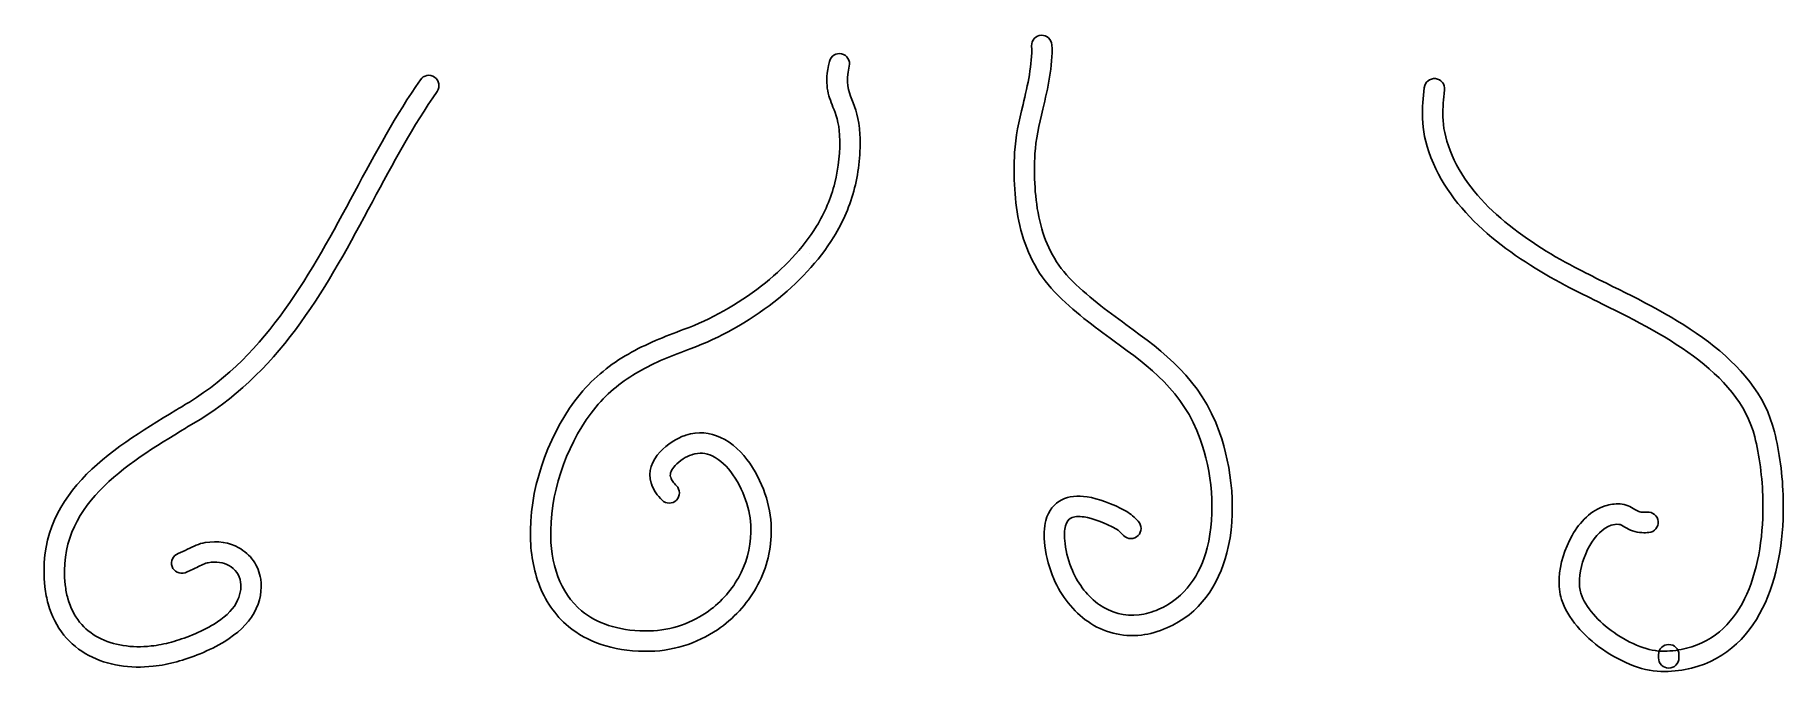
# Model space of a CAD drawing. Header units: centimetres. Extents: x -14.63 to -6.06, y -15.06 to -11.94.
import ezdxf

# ---------------------------------------------------------------- set-up
doc = ezdxf.new("R2010")
doc.units = ezdxf.units.CM
doc.header["$MEASUREMENT"] = 0
doc.layers.add('Layer 1', color=7, linetype='Continuous')

msp = doc.modelspace()

# ---------------------------------------------------------------- linework, layer by layer
at = {"layer": 'Layer 1', "color": 5}
for points, knots in [([(-9.74898, -11.99339), (-9.75027, -11.96589), (-9.72902, -11.94254), (-9.70152, -11.94125), (-9.70152, -11.94125), (-9.67402, -11.93996), (-9.65067, -11.96121), (-9.64938, -11.98871), (-9.64938, -11.98871), (-9.64435, -12.09303), (-9.66943, -12.19992), (-9.6938, -12.30379), (-9.6938, -12.30379), (-9.71174, -12.38026), (-9.7293, -12.45503), (-9.73258, -12.52039), (-9.73258, -12.52039), (-9.73806, -12.62959), (-9.7342, -12.74361), (-9.70921, -12.85027), (-9.70921, -12.85027), (-9.68496, -12.95379), (-9.64063, -13.05045), (-9.56507, -13.12854), (-9.56507, -13.12854), (-9.47729, -13.21926), (-9.38074, -13.28964), (-9.28682, -13.35811), (-9.28682, -13.35811), (-9.09985, -13.49442), (-8.92264, -13.6236), (-8.82875, -13.88592), (-8.82875, -13.88592), (-8.76822, -14.05496), (-8.74243, -14.28177), (-8.79254, -14.47615), (-8.79254, -14.47615), (-8.83354, -14.63518), (-8.92446, -14.77306), (-9.08674, -14.84376), (-9.08674, -14.84376), (-9.1291, -14.86221), (-9.17045, -14.87345), (-9.21033, -14.8783), (-9.21033, -14.8783), (-9.30853, -14.89026), (-9.39793, -14.86418), (-9.47248, -14.81283), (-9.47248, -14.81283), (-9.54506, -14.76283), (-9.60293, -14.68876), (-9.64034, -14.60291), (-9.64034, -14.60291), (-9.66232, -14.55245), (-9.67733, -14.49795), (-9.68414, -14.44201), (-9.68414, -14.44201), (-9.69018, -14.39241), (-9.68815, -14.3512), (-9.67925, -14.31761), (-9.67925, -14.31761), (-9.66625, -14.26849), (-9.63925, -14.2354), (-9.60136, -14.21615), (-9.60136, -14.21615), (-9.56664, -14.19851), (-9.52463, -14.19431), (-9.47762, -14.2013), (-9.47762, -14.2013), (-9.42119, -14.2097), (-9.35547, -14.23477), (-9.28584, -14.27185), (-9.28584, -14.27185), (-9.26193, -14.28459), (-9.2445, -14.30291), (-9.2276, -14.32099), (-9.2276, -14.32099), (-9.2276, -14.32099), (-9.22755, -14.32094), (-9.22755, -14.32094), (-9.22755, -14.32094), (-9.22755, -14.32094), (-9.2275, -14.32099), (-9.2275, -14.32099), (-9.2275, -14.32099), (-9.20798, -14.34051), (-9.20798, -14.37217), (-9.2275, -14.39169), (-9.2275, -14.39169), (-9.24702, -14.41121), (-9.27868, -14.41121), (-9.2982, -14.39169), (-9.2982, -14.39169), (-9.2982, -14.39169), (-9.29825, -14.39164), (-9.29825, -14.39164), (-9.29825, -14.39164), (-9.29825, -14.39164), (-9.29817, -14.39156), (-9.29817, -14.39156), (-9.29817, -14.39156), (-9.29817, -14.39156), (-9.29942, -14.39027), (-9.29942, -14.39027), (-9.29942, -14.39027), (-9.31118, -14.37769), (-9.32321, -14.36481), (-9.33272, -14.35975), (-9.33272, -14.35975), (-9.39225, -14.32805), (-9.44699, -14.30683), (-9.49208, -14.30012), (-9.49208, -14.30012), (-9.51911, -14.2961), (-9.54113, -14.29743), (-9.55644, -14.30521), (-9.55644, -14.30521), (-9.56855, -14.31136), (-9.57764, -14.32363), (-9.58277, -14.34301), (-9.58277, -14.34301), (-9.58844, -14.36443), (-9.58943, -14.39323), (-9.58492, -14.43029), (-9.58492, -14.43029), (-9.57926, -14.4768), (-9.56693, -14.52177), (-9.54894, -14.56307), (-9.54894, -14.56307), (-9.51878, -14.63229), (-9.47286, -14.69151), (-9.41584, -14.73079), (-9.41584, -14.73079), (-9.36081, -14.7687), (-9.29473, -14.78793), (-9.22205, -14.77908), (-9.22205, -14.77908), (-9.19133, -14.77534), (-9.15939, -14.76665), (-9.12658, -14.75236), (-9.12658, -14.75236), (-8.99638, -14.69563), (-8.92281, -14.5826), (-8.88902, -14.45155), (-8.88902, -14.45155), (-8.8442, -14.27771), (-8.86793, -14.073), (-8.92289, -13.91952), (-8.92289, -13.91952), (-9.00663, -13.68555), (-9.17149, -13.56537), (-9.34542, -13.43857), (-9.34542, -13.43857), (-9.44322, -13.36728), (-9.54375, -13.294), (-9.63655, -13.19808), (-9.63655, -13.19808), (-9.72627, -13.10535), (-9.77843, -12.99265), (-9.80647, -12.87293), (-9.80647, -12.87293), (-9.83379, -12.75635), (-9.83807, -12.63314), (-9.83218, -12.51571), (-9.83218, -12.51571), (-9.82839, -12.44016), (-9.80993, -12.36153), (-9.79106, -12.28113), (-9.79106, -12.28113), (-9.76818, -12.18363), (-9.74464, -12.0833), (-9.74898, -11.99339)], [0, 0, 0, 0, 0.0227273, 0.0227273, 0.0227273, 0.0227273, 0.0454545, 0.0454545, 0.0454545, 0.0454545, 0.0681818, 0.0681818, 0.0681818, 0.0681818, 0.0909091, 0.0909091, 0.0909091, 0.0909091, 0.1136364, 0.1136364, 0.1136364, 0.1136364, 0.1363636, 0.1363636, 0.1363636, 0.1363636, 0.1590909, 0.1590909, 0.1590909, 0.1590909, 0.1818182, 0.1818182, 0.1818182, 0.1818182, 0.2045455, 0.2045455, 0.2045455, 0.2045455, 0.2272727, 0.2272727, 0.2272727, 0.2272727, 0.25, 0.25, 0.25, 0.25, 0.2727273, 0.2727273, 0.2727273, 0.2727273, 0.2954545, 0.2954545, 0.2954545, 0.2954545, 0.3181818, 0.3181818, 0.3181818, 0.3181818, 0.3409091, 0.3409091, 0.3409091, 0.3409091, 0.3636364, 0.3636364, 0.3636364, 0.3636364, 0.3863636, 0.3863636, 0.3863636, 0.3863636, 0.4090909, 0.4090909, 0.4090909, 0.4090909, 0.4318182, 0.4318182, 0.4318182, 0.4318182, 0.4545455, 0.4545455, 0.4545455, 0.4545455, 0.4772727, 0.4772727, 0.4772727, 0.4772727, 0.5, 0.5, 0.5, 0.5, 0.5227273, 0.5227273, 0.5227273, 0.5227273, 0.5454545, 0.5454545, 0.5454545, 0.5454545, 0.5681818, 0.5681818, 0.5681818, 0.5681818, 0.5909091, 0.5909091, 0.5909091, 0.5909091, 0.6136364, 0.6136364, 0.6136364, 0.6136364, 0.6363636, 0.6363636, 0.6363636, 0.6363636, 0.6590909, 0.6590909, 0.6590909, 0.6590909, 0.6818182, 0.6818182, 0.6818182, 0.6818182, 0.7045455, 0.7045455, 0.7045455, 0.7045455, 0.7272727, 0.7272727, 0.7272727, 0.7272727, 0.75, 0.75, 0.75, 0.75, 0.7727273, 0.7727273, 0.7727273, 0.7727273, 0.7954545, 0.7954545, 0.7954545, 0.7954545, 0.8181818, 0.8181818, 0.8181818, 0.8181818, 0.8409091, 0.8409091, 0.8409091, 0.8409091, 0.8636364, 0.8636364, 0.8636364, 0.8636364, 0.8863636, 0.8863636, 0.8863636, 0.8863636, 0.9090909, 0.9090909, 0.9090909, 0.9090909, 0.9318182, 0.9318182, 0.9318182, 0.9318182, 0.9545455, 0.9545455, 0.9545455, 0.9545455, 1, 1, 1, 1]), ([(-11.48871, -14.14712), (-11.46919, -14.16653), (-11.46911, -14.19811), (-11.48852, -14.21763), (-11.48852, -14.21763), (-11.50793, -14.23715), (-11.53951, -14.23723), (-11.55903, -14.21782), (-11.55903, -14.21782), (-11.56999, -14.20692), (-11.58013, -14.19496), (-11.58892, -14.1819), (-11.58892, -14.1819), (-11.59819, -14.16811), (-11.60581, -14.15344), (-11.61113, -14.13796), (-11.61113, -14.13796), (-11.61147, -14.13696), (-11.61177, -14.13596), (-11.61205, -14.13496), (-11.61205, -14.13496), (-11.63027, -14.07783), (-11.60759, -14.02424), (-11.56841, -13.98141), (-11.56841, -13.98141), (-11.53418, -13.94401), (-11.48614, -13.91452), (-11.44567, -13.9006), (-11.44567, -13.9006), (-11.44448, -13.90019), (-11.44329, -13.89983), (-11.44209, -13.89952), (-11.44209, -13.89952), (-11.44209, -13.89952), (-11.44169, -13.89941), (-11.44169, -13.89941), (-11.44169, -13.89941), (-11.38167, -13.87988), (-11.32411, -13.88709), (-11.27258, -13.91061), (-11.27258, -13.91061), (-11.21441, -13.93715), (-11.16475, -13.98498), (-11.12924, -14.03736), (-11.12924, -14.03736), (-11.0544, -14.14775), (-11.02224, -14.26436), (-11.02396, -14.3762), (-11.02396, -14.3762), (-11.02544, -14.4726), (-11.0519, -14.56498), (-11.09776, -14.64648), (-11.09776, -14.64648), (-11.14344, -14.72765), (-11.20857, -14.79846), (-11.28758, -14.85202), (-11.28758, -14.85202), (-11.38797, -14.92007), (-11.51065, -14.96011), (-11.64413, -14.95806), (-11.64413, -14.95806), (-11.80525, -14.95558), (-11.92738, -14.91037), (-12.01618, -14.83698), (-12.01618, -14.83698), (-12.08441, -14.78059), (-12.13238, -14.70804), (-12.16282, -14.62578), (-12.16282, -14.62578), (-12.19237, -14.54592), (-12.20512, -14.45671), (-12.2037, -14.36432), (-12.2037, -14.36432), (-12.20009, -14.12981), (-12.10399, -13.87291), (-11.95969, -13.69831), (-11.95969, -13.69831), (-11.88965, -13.61357), (-11.81037, -13.55184), (-11.72362, -13.50212), (-11.72362, -13.50212), (-11.63878, -13.45348), (-11.54739, -13.41676), (-11.45062, -13.38106), (-11.45062, -13.38106), (-11.32169, -13.33353), (-11.18938, -13.26026), (-11.07242, -13.16908), (-11.07242, -13.16908), (-10.9641, -13.08464), (-10.86905, -12.98507), (-10.80229, -12.87674), (-10.80229, -12.87674), (-10.76187, -12.81115), (-10.73197, -12.73931), (-10.71293, -12.66433), (-10.71293, -12.66433), (-10.69359, -12.58817), (-10.68561, -12.50931), (-10.68927, -12.43091), (-10.68927, -12.43091), (-10.69226, -12.367), (-10.70777, -12.32804), (-10.72171, -12.29302), (-10.72171, -12.29302), (-10.74565, -12.2329), (-10.76601, -12.18173), (-10.73934, -12.06949), (-10.73934, -12.06949), (-10.73298, -12.04264), (-10.70604, -12.02602), (-10.67919, -12.03238), (-10.67919, -12.03238), (-10.65234, -12.03874), (-10.63572, -12.06568), (-10.64208, -12.09253), (-10.64208, -12.09253), (-10.6616, -12.17471), (-10.64668, -12.21222), (-10.62913, -12.2563), (-10.62913, -12.2563), (-10.61224, -12.29874), (-10.59345, -12.34592), (-10.58967, -12.42661), (-10.58967, -12.42661), (-10.58554, -12.51518), (-10.59443, -12.60381), (-10.61605, -12.68893), (-10.61605, -12.68893), (-10.63737, -12.7729), (-10.67131, -12.8541), (-10.71753, -12.92908), (-10.71753, -12.92908), (-10.79075, -13.04789), (-10.89399, -13.1563), (-11.0111, -13.2476), (-11.0111, -13.2476), (-11.13662, -13.34545), (-11.27835, -13.42398), (-11.41624, -13.47482), (-11.41624, -13.47482), (-11.5084, -13.50882), (-11.59512, -13.54361), (-11.67402, -13.58884), (-11.67402, -13.58884), (-11.75101, -13.63296), (-11.82116, -13.6875), (-11.88273, -13.76199), (-11.88273, -13.76199), (-12.01365, -13.92039), (-12.10084, -14.1532), (-12.1041, -14.3655), (-12.1041, -14.3655), (-12.10533, -14.44579), (-12.0944, -14.5229), (-12.06906, -14.5914), (-12.06906, -14.5914), (-12.04462, -14.65747), (-12.00646, -14.71542), (-11.9525, -14.76002), (-11.9525, -14.76002), (-11.8804, -14.81961), (-11.77899, -14.85637), (-11.64295, -14.85846), (-11.64295, -14.85846), (-11.53061, -14.86018), (-11.42757, -14.82663), (-11.34344, -14.7696), (-11.34344, -14.7696), (-11.27757, -14.72494), (-11.22315, -14.66571), (-11.18486, -14.59766), (-11.18486, -14.59766), (-11.14675, -14.52993), (-11.12477, -14.45381), (-11.12356, -14.37502), (-11.12356, -14.37502), (-11.12213, -14.2825), (-11.14906, -14.18556), (-11.21166, -14.09322), (-11.21166, -14.09322), (-11.23789, -14.05454), (-11.2735, -14.0197), (-11.31398, -14.00123), (-11.31398, -14.00123), (-11.34374, -13.98765), (-11.37661, -13.9833), (-11.41044, -13.99408), (-11.41044, -13.99408), (-11.41136, -13.99446), (-11.41229, -13.99481), (-11.41325, -13.99514), (-11.41325, -13.99514), (-11.44046, -14.0045), (-11.47249, -14.02403), (-11.49497, -14.04859), (-11.49497, -14.04859), (-11.5116, -14.06677), (-11.52217, -14.08688), (-11.5171, -14.10412), (-11.5171, -14.10412), (-11.5171, -14.10412), (-11.51659, -14.10554), (-11.51659, -14.10554), (-11.51659, -14.10554), (-11.51401, -14.11305), (-11.51041, -14.12003), (-11.5061, -14.12644), (-11.5061, -14.12644), (-11.5013, -14.13358), (-11.49536, -14.1405), (-11.48871, -14.14712)], [0, 0, 0, 0, 0.0185185, 0.0185185, 0.0185185, 0.0185185, 0.037037, 0.037037, 0.037037, 0.037037, 0.0555556, 0.0555556, 0.0555556, 0.0555556, 0.0740741, 0.0740741, 0.0740741, 0.0740741, 0.0925926, 0.0925926, 0.0925926, 0.0925926, 0.1111111, 0.1111111, 0.1111111, 0.1111111, 0.1296296, 0.1296296, 0.1296296, 0.1296296, 0.1481481, 0.1481481, 0.1481481, 0.1481481, 0.1666667, 0.1666667, 0.1666667, 0.1666667, 0.1851852, 0.1851852, 0.1851852, 0.1851852, 0.2037037, 0.2037037, 0.2037037, 0.2037037, 0.2222222, 0.2222222, 0.2222222, 0.2222222, 0.2407407, 0.2407407, 0.2407407, 0.2407407, 0.2592593, 0.2592593, 0.2592593, 0.2592593, 0.2777778, 0.2777778, 0.2777778, 0.2777778, 0.2962963, 0.2962963, 0.2962963, 0.2962963, 0.3148148, 0.3148148, 0.3148148, 0.3148148, 0.3333333, 0.3333333, 0.3333333, 0.3333333, 0.3518519, 0.3518519, 0.3518519, 0.3518519, 0.3703704, 0.3703704, 0.3703704, 0.3703704, 0.3888889, 0.3888889, 0.3888889, 0.3888889, 0.4074074, 0.4074074, 0.4074074, 0.4074074, 0.4259259, 0.4259259, 0.4259259, 0.4259259, 0.4444444, 0.4444444, 0.4444444, 0.4444444, 0.462963, 0.462963, 0.462963, 0.462963, 0.4814815, 0.4814815, 0.4814815, 0.4814815, 0.5, 0.5, 0.5, 0.5, 0.5185185, 0.5185185, 0.5185185, 0.5185185, 0.537037, 0.537037, 0.537037, 0.537037, 0.5555556, 0.5555556, 0.5555556, 0.5555556, 0.5740741, 0.5740741, 0.5740741, 0.5740741, 0.5925926, 0.5925926, 0.5925926, 0.5925926, 0.6111111, 0.6111111, 0.6111111, 0.6111111, 0.6296296, 0.6296296, 0.6296296, 0.6296296, 0.6481481, 0.6481481, 0.6481481, 0.6481481, 0.6666667, 0.6666667, 0.6666667, 0.6666667, 0.6851852, 0.6851852, 0.6851852, 0.6851852, 0.7037037, 0.7037037, 0.7037037, 0.7037037, 0.7222222, 0.7222222, 0.7222222, 0.7222222, 0.7407407, 0.7407407, 0.7407407, 0.7407407, 0.7592593, 0.7592593, 0.7592593, 0.7592593, 0.7777778, 0.7777778, 0.7777778, 0.7777778, 0.7962963, 0.7962963, 0.7962963, 0.7962963, 0.8148148, 0.8148148, 0.8148148, 0.8148148, 0.8333333, 0.8333333, 0.8333333, 0.8333333, 0.8518519, 0.8518519, 0.8518519, 0.8518519, 0.8703704, 0.8703704, 0.8703704, 0.8703704, 0.8888889, 0.8888889, 0.8888889, 0.8888889, 0.9074074, 0.9074074, 0.9074074, 0.9074074, 0.9259259, 0.9259259, 0.9259259, 0.9259259, 0.9444444, 0.9444444, 0.9444444, 0.9444444, 0.962963, 0.962963, 0.962963, 0.962963, 1, 1, 1, 1]), ([(-13.89508, -14.57314), (-13.92107, -14.5823), (-13.94959, -14.56866), (-13.95875, -14.54267), (-13.95875, -14.54267), (-13.96791, -14.51668), (-13.95427, -14.48816), (-13.92828, -14.479), (-13.92828, -14.479), (-13.91323, -14.47367), (-13.89758, -14.46582), (-13.88222, -14.45813), (-13.88222, -14.45813), (-13.85403, -14.444), (-13.82647, -14.43018), (-13.79703, -14.42554), (-13.79703, -14.42554), (-13.7335, -14.41551), (-13.67716, -14.42591), (-13.6322, -14.45047), (-13.6322, -14.45047), (-13.60295, -14.46646), (-13.57861, -14.48841), (-13.56024, -14.51465), (-13.56024, -14.51465), (-13.54197, -14.54078), (-13.5297, -14.5711), (-13.52451, -14.60397), (-13.52451, -14.60397), (-13.51639, -14.6554), (-13.52574, -14.71283), (-13.55667, -14.76942), (-13.55667, -14.76942), (-13.58732, -14.82548), (-13.64015, -14.87201), (-13.70061, -14.90941), (-13.70061, -14.90941), (-13.77657, -14.9564), (-13.86549, -14.98966), (-13.93512, -15.00893), (-13.93512, -15.00893), (-13.97351, -15.01955), (-14.01216, -15.02702), (-14.05035, -15.03119), (-14.05035, -15.03119), (-14.16369, -15.04356), (-14.27456, -15.02709), (-14.36588, -14.97839), (-14.36588, -14.97839), (-14.4597, -14.92835), (-14.5321, -14.8453), (-14.56516, -14.72581), (-14.56516, -14.72581), (-14.57237, -14.69976), (-14.57768, -14.67211), (-14.58086, -14.64288), (-14.58086, -14.64288), (-14.62981, -14.19488), (-14.26607, -13.97478), (-13.94068, -13.77791), (-13.94068, -13.77791), (-13.93955, -13.77723), (-13.9384, -13.7766), (-13.93724, -13.77602), (-13.93724, -13.77602), (-13.92389, -13.76795), (-13.91018, -13.75963), (-13.87357, -13.7372), (-13.87357, -13.7372), (-13.49102, -13.50264), (-13.27757, -13.10508), (-13.06496, -12.70905), (-13.06496, -12.70905), (-12.96345, -12.51998), (-12.8621, -12.33121), (-12.74244, -12.15896), (-12.74244, -12.15896), (-12.72669, -12.13631), (-12.69555, -12.13071), (-12.6729, -12.14646), (-12.6729, -12.14646), (-12.65025, -12.16221), (-12.64465, -12.19335), (-12.6604, -12.216), (-12.6604, -12.216), (-12.77738, -12.38439), (-12.87714, -12.5702), (-12.97706, -12.75631), (-12.97706, -12.75631), (-13.196, -13.16414), (-13.41581, -13.57355), (-13.82161, -13.82236), (-13.82161, -13.82236), (-13.82161, -13.82236), (-13.88566, -13.86117), (-13.88566, -13.86117), (-13.88566, -13.86117), (-13.88677, -13.86197), (-13.88793, -13.86273), (-13.88912, -13.86345), (-13.88912, -13.86345), (-14.18876, -14.04474), (-14.5237, -14.24741), (-14.48164, -14.63234), (-14.48164, -14.63234), (-14.47903, -14.65627), (-14.47478, -14.67857), (-14.46906, -14.69925), (-14.46906, -14.69925), (-14.44393, -14.79008), (-14.38944, -14.85292), (-14.319, -14.89049), (-14.319, -14.89049), (-14.24609, -14.92937), (-14.15527, -14.94227), (-14.06089, -14.93197), (-14.06089, -14.93197), (-14.02791, -14.92837), (-13.99463, -14.92194), (-13.96168, -14.91283), (-13.96168, -14.91283), (-13.8991, -14.89551), (-13.81968, -14.86594), (-13.75295, -14.82465), (-13.75295, -14.82465), (-13.70584, -14.79551), (-13.66558, -14.76093), (-13.64417, -14.72176), (-13.64417, -14.72176), (-13.62432, -14.68544), (-13.6181, -14.64994), (-13.62295, -14.61921), (-13.62295, -14.61921), (-13.62573, -14.60163), (-13.63223, -14.58548), (-13.64188, -14.57169), (-13.64188, -14.57169), (-13.65146, -14.55801), (-13.66431, -14.54647), (-13.67986, -14.53797), (-13.67986, -14.53797), (-13.7064, -14.52347), (-13.74112, -14.51756), (-13.78179, -14.52398), (-13.78179, -14.52398), (-13.79577, -14.52618), (-13.8165, -14.53658), (-13.83768, -14.54719), (-13.83768, -14.54719), (-13.85664, -14.55668), (-13.87593, -14.56635), (-13.89508, -14.57314)], [0, 0, 0, 0, 0.025641, 0.025641, 0.025641, 0.025641, 0.0512821, 0.0512821, 0.0512821, 0.0512821, 0.0769231, 0.0769231, 0.0769231, 0.0769231, 0.1025641, 0.1025641, 0.1025641, 0.1025641, 0.1282051, 0.1282051, 0.1282051, 0.1282051, 0.1538462, 0.1538462, 0.1538462, 0.1538462, 0.1794872, 0.1794872, 0.1794872, 0.1794872, 0.2051282, 0.2051282, 0.2051282, 0.2051282, 0.2307692, 0.2307692, 0.2307692, 0.2307692, 0.2564103, 0.2564103, 0.2564103, 0.2564103, 0.2820513, 0.2820513, 0.2820513, 0.2820513, 0.3076923, 0.3076923, 0.3076923, 0.3076923, 0.3333333, 0.3333333, 0.3333333, 0.3333333, 0.3589744, 0.3589744, 0.3589744, 0.3589744, 0.3846154, 0.3846154, 0.3846154, 0.3846154, 0.4102564, 0.4102564, 0.4102564, 0.4102564, 0.4358974, 0.4358974, 0.4358974, 0.4358974, 0.4615385, 0.4615385, 0.4615385, 0.4615385, 0.4871795, 0.4871795, 0.4871795, 0.4871795, 0.5128205, 0.5128205, 0.5128205, 0.5128205, 0.5384615, 0.5384615, 0.5384615, 0.5384615, 0.5641026, 0.5641026, 0.5641026, 0.5641026, 0.5897436, 0.5897436, 0.5897436, 0.5897436, 0.6153846, 0.6153846, 0.6153846, 0.6153846, 0.6410256, 0.6410256, 0.6410256, 0.6410256, 0.6666667, 0.6666667, 0.6666667, 0.6666667, 0.6923077, 0.6923077, 0.6923077, 0.6923077, 0.7179487, 0.7179487, 0.7179487, 0.7179487, 0.7435897, 0.7435897, 0.7435897, 0.7435897, 0.7692308, 0.7692308, 0.7692308, 0.7692308, 0.7948718, 0.7948718, 0.7948718, 0.7948718, 0.8205128, 0.8205128, 0.8205128, 0.8205128, 0.8461538, 0.8461538, 0.8461538, 0.8461538, 0.8717949, 0.8717949, 0.8717949, 0.8717949, 0.8974359, 0.8974359, 0.8974359, 0.8974359, 0.9230769, 0.9230769, 0.9230769, 0.9230769, 0.9487179, 0.9487179, 0.9487179, 0.9487179, 1, 1, 1, 1]), ([(-7.8258, -12.19802), (-7.82289, -12.17063), (-7.79831, -12.15077), (-7.77092, -12.15368), (-7.77092, -12.15368), (-7.74353, -12.15659), (-7.72367, -12.18117), (-7.72658, -12.20856), (-7.72658, -12.20856), (-7.72658, -12.20856), (-7.72849, -12.22654), (-7.72849, -12.22654), (-7.72849, -12.22654), (-7.73743, -12.30966), (-7.74678, -12.39663), (-7.68965, -12.52997), (-7.68965, -12.52997), (-7.63633, -12.65444), (-7.54176, -12.76233), (-7.4311, -12.85446), (-7.4311, -12.85446), (-7.31831, -12.94838), (-7.18841, -13.02614), (-7.06758, -13.08869), (-7.06758, -13.08869), (-7.02564, -13.11039), (-6.98072, -13.13259), (-6.93409, -13.15563), (-6.93409, -13.15563), (-6.60896, -13.31627), (-6.20185, -13.51744), (-6.11052, -13.88404), (-6.11052, -13.88404), (-6.08646, -13.9807), (-6.07067, -14.09517), (-6.06801, -14.2139), (-6.06801, -14.2139), (-6.06415, -14.38644), (-6.08829, -14.56831), (-6.15537, -14.71833), (-6.15537, -14.71833), (-6.22514, -14.87441), (-6.34048, -14.99622), (-6.51736, -15.04026), (-6.51736, -15.04026), (-6.55799, -15.05037), (-6.60208, -15.05624), (-6.64978, -15.05731), (-6.64978, -15.05731), (-6.74318, -15.05938), (-6.85716, -15.01528), (-6.9532, -14.94805), (-6.9532, -14.94805), (-7.04634, -14.88285), (-7.12473, -14.79455), (-7.15377, -14.70385), (-7.15377, -14.70385), (-7.16368, -14.67289), (-7.16727, -14.63723), (-7.16525, -14.59987), (-7.16525, -14.59987), (-7.16156, -14.53161), (-7.13892, -14.45501), (-7.10202, -14.39072), (-7.10202, -14.39072), (-7.10202, -14.39072), (-7.10217, -14.39063), (-7.10217, -14.39063), (-7.10217, -14.39063), (-7.06338, -14.32308), (-7.00801, -14.26777), (-6.9404, -14.24613), (-6.9404, -14.24613), (-6.91714, -14.23868), (-6.8927, -14.23524), (-6.86733, -14.23661), (-6.86733, -14.23661), (-6.83743, -14.23823), (-6.81619, -14.2503), (-6.79422, -14.26277), (-6.79422, -14.26277), (-6.78571, -14.26761), (-6.77698, -14.27258), (-6.76966, -14.27541), (-6.76966, -14.27541), (-6.76662, -14.27658), (-6.76183, -14.27715), (-6.75662, -14.27736), (-6.75662, -14.27736), (-6.74996, -14.27764), (-6.74161, -14.2771), (-6.73439, -14.27651), (-6.73439, -14.27651), (-6.70689, -14.27425), (-6.68275, -14.29471), (-6.68049, -14.32221), (-6.68049, -14.32221), (-6.67823, -14.34971), (-6.69869, -14.37385), (-6.72619, -14.37611), (-6.72619, -14.37611), (-6.73548, -14.37687), (-6.74707, -14.37753), (-6.76052, -14.37696), (-6.76052, -14.37696), (-6.77544, -14.37634), (-6.79109, -14.37399), (-6.8056, -14.36837), (-6.8056, -14.36837), (-6.82016, -14.36273), (-6.83194, -14.35603), (-6.84344, -14.34949), (-6.84344, -14.34949), (-6.85503, -14.34291), (-6.86624, -14.33654), (-6.87241, -14.33621), (-6.87241, -14.33621), (-6.88552, -14.33551), (-6.89808, -14.33725), (-6.90994, -14.34105), (-6.90994, -14.34105), (-6.9516, -14.35438), (-6.98809, -14.39258), (-7.01545, -14.44023), (-7.01545, -14.44023), (-7.01545, -14.44023), (-7.0156, -14.44014), (-7.0156, -14.44014), (-7.0156, -14.44014), (-7.0156, -14.44014), (-7.01565, -14.44023), (-7.01565, -14.44023), (-7.01565, -14.44023), (-7.04486, -14.49109), (-7.06275, -14.55141), (-7.06565, -14.60495), (-7.06565, -14.60495), (-7.06704, -14.63083), (-7.06493, -14.65439), (-7.05885, -14.67339), (-7.05885, -14.67339), (-7.03671, -14.74253), (-6.97294, -14.81266), (-6.89616, -14.86641), (-6.89616, -14.86641), (-6.81608, -14.92247), (-6.724, -14.95931), (-6.65174, -14.95771), (-6.65174, -14.95771), (-6.61219, -14.95683), (-6.57536, -14.95188), (-6.54118, -14.94338), (-6.54118, -14.94338), (-6.3984, -14.90783), (-6.30427, -14.80718), (-6.24639, -14.67771), (-6.24639, -14.67771), (-6.1858, -14.54219), (-6.16404, -14.37534), (-6.16761, -14.21586), (-6.16761, -14.21586), (-6.17008, -14.1053), (-6.18487, -13.99838), (-6.2074, -13.90786), (-6.2074, -13.90786), (-6.28749, -13.58639), (-6.67152, -13.39663), (-6.97823, -13.24509), (-6.97823, -13.24509), (-7.02546, -13.22176), (-7.07095, -13.19927), (-7.11328, -13.17737), (-7.11328, -13.17737), (-7.23915, -13.11221), (-7.3751, -13.03068), (-7.49478, -12.93102), (-7.49478, -12.93102), (-7.6166, -12.82959), (-7.72126, -12.70954), (-7.78145, -12.56903), (-7.78145, -12.56903), (-7.84877, -12.41189), (-7.838, -12.31172), (-7.82771, -12.216), (-7.82771, -12.216), (-7.82771, -12.216), (-7.8258, -12.19802), (-7.8258, -12.19802)], [0, 0, 0, 0, 0.0208333, 0.0208333, 0.0208333, 0.0208333, 0.0416667, 0.0416667, 0.0416667, 0.0416667, 0.0625, 0.0625, 0.0625, 0.0625, 0.0833333, 0.0833333, 0.0833333, 0.0833333, 0.1041667, 0.1041667, 0.1041667, 0.1041667, 0.125, 0.125, 0.125, 0.125, 0.1458333, 0.1458333, 0.1458333, 0.1458333, 0.1666667, 0.1666667, 0.1666667, 0.1666667, 0.1875, 0.1875, 0.1875, 0.1875, 0.2083333, 0.2083333, 0.2083333, 0.2083333, 0.2291667, 0.2291667, 0.2291667, 0.2291667, 0.25, 0.25, 0.25, 0.25, 0.2708333, 0.2708333, 0.2708333, 0.2708333, 0.2916667, 0.2916667, 0.2916667, 0.2916667, 0.3125, 0.3125, 0.3125, 0.3125, 0.3333333, 0.3333333, 0.3333333, 0.3333333, 0.3541667, 0.3541667, 0.3541667, 0.3541667, 0.375, 0.375, 0.375, 0.375, 0.3958333, 0.3958333, 0.3958333, 0.3958333, 0.4166667, 0.4166667, 0.4166667, 0.4166667, 0.4375, 0.4375, 0.4375, 0.4375, 0.4583333, 0.4583333, 0.4583333, 0.4583333, 0.4791667, 0.4791667, 0.4791667, 0.4791667, 0.5, 0.5, 0.5, 0.5, 0.5208333, 0.5208333, 0.5208333, 0.5208333, 0.5416667, 0.5416667, 0.5416667, 0.5416667, 0.5625, 0.5625, 0.5625, 0.5625, 0.5833333, 0.5833333, 0.5833333, 0.5833333, 0.6041667, 0.6041667, 0.6041667, 0.6041667, 0.625, 0.625, 0.625, 0.625, 0.6458333, 0.6458333, 0.6458333, 0.6458333, 0.6666667, 0.6666667, 0.6666667, 0.6666667, 0.6875, 0.6875, 0.6875, 0.6875, 0.7083333, 0.7083333, 0.7083333, 0.7083333, 0.7291667, 0.7291667, 0.7291667, 0.7291667, 0.75, 0.75, 0.75, 0.75, 0.7708333, 0.7708333, 0.7708333, 0.7708333, 0.7916667, 0.7916667, 0.7916667, 0.7916667, 0.8125, 0.8125, 0.8125, 0.8125, 0.8333333, 0.8333333, 0.8333333, 0.8333333, 0.8541667, 0.8541667, 0.8541667, 0.8541667, 0.875, 0.875, 0.875, 0.875, 0.8958333, 0.8958333, 0.8958333, 0.8958333, 0.9166667, 0.9166667, 0.9166667, 0.9166667, 0.9375, 0.9375, 0.9375, 0.9375, 0.9583333, 0.9583333, 0.9583333, 0.9583333, 1, 1, 1, 1])]:
    msp.add_open_spline(points, degree=3, knots=knots, dxfattribs=at)
at = {"layer": 'Layer 1', "lineweight": 100}
msp.add_open_spline([(-10.83633, -13.00974), (-10.83633, -13.00974), (-10.83633, -13.00974), (-10.83633, -13.00974)], degree=3, dxfattribs=at)
at = {"layer": 'Layer 1'}
msp.add_open_spline([(-6.57885, -14.99025), (-6.57885, -15.01786), (-6.60124, -15.04025), (-6.62885, -15.04025), (-6.62885, -15.04025), (-6.65646, -15.04025), (-6.67885, -15.01786), (-6.67885, -14.99025), (-6.67885, -14.99025), (-6.67885, -14.99025), (-6.67885, -14.97452), (-6.67885, -14.97452), (-6.67885, -14.97452), (-6.67885, -14.94691), (-6.65646, -14.92452), (-6.62885, -14.92452), (-6.62885, -14.92452), (-6.60124, -14.92452), (-6.57885, -14.94691), (-6.57885, -14.97452), (-6.57885, -14.97452), (-6.57885, -14.97452), (-6.57885, -14.99025), (-6.57885, -14.99025)], degree=3, knots=[0, 0, 0, 0, 0.1428571, 0.1428571, 0.1428571, 0.1428571, 0.2857143, 0.2857143, 0.2857143, 0.2857143, 0.4285714, 0.4285714, 0.4285714, 0.4285714, 0.5714286, 0.5714286, 0.5714286, 0.5714286, 0.7142857, 0.7142857, 0.7142857, 0.7142857, 1, 1, 1, 1], dxfattribs=at)

doc.saveas('drawing.dxf')
